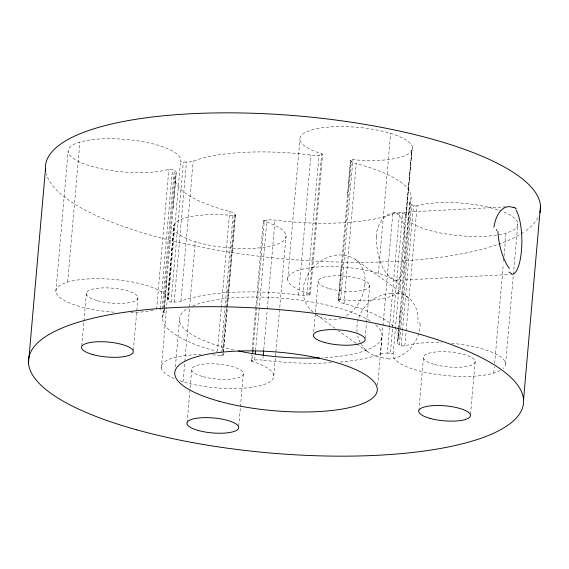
<?xml version="1.0" encoding="UTF-8"?>
<svg xmlns="http://www.w3.org/2000/svg" width="569" height="569" viewBox="0 0 569 569"><rect width="100%" height="100%" fill="white"/><g stroke="black" fill="none" stroke-linecap="round" stroke-linejoin="round"><path stroke-width="0.43" stroke-dasharray="2.85 2.13" d="M419.659 322.587L419.573 323.704M364.935 284.251C365.817 275.225 363.171 265.083 355.518 259.556M173.63 228.141L167.841 299.173L174.121 224.727L166.632 306.506M376.429 236.747C376.031 250.986 380.746 275.46 396.422 280.41L509.525 274.478M173.239 207.351L176.184 173.004A11.295 3.265 5 0 0 174.306 170.487L172.492 169.583A2.262 0.654 5 0 0 168.865 169.263A56.466 16.316 5 0 1 77.583 161.013A56.466 16.316 5 0 1 109.639 138.687A56.466 16.316 5 0 1 180.558 161.119A2.262 0.654 5 0 0 183.353 162.023L186.433 162.044A11.295 3.265 5 0 0 193.197 161.162A118.572 34.268 5 0 1 310.887 155.017A11.295 3.265 5 0 0 319.01 155.117L321.62 154.804A2.262 0.654 5 0 0 321.72 153.751A56.466 16.316 5 0 1 324.949 127.442A56.466 16.316 5 0 1 410.477 143.63A56.466 16.316 5 0 1 352.908 159.654A2.262 0.654 5 0 0 350.596 160.28L338.349 300.29L339.124 301.243A11.295 3.265 5 0 0 344.01 303.604A118.572 34.268 5 0 1 393.222 326.065M161.383 368.143L166.553 307.388M235.374 215.174L223.361 352.545M338.335 299.984L341.35 265.083M398.734 328.057L397.525 342.147A11.295 3.265 5 0 0 399.41 344.665L401.223 345.568A2.262 0.654 5 0 0 404.851 345.888A56.466 16.316 5 0 1 441.636 342.645M398.812 327.175L400.469 307.801M55.876 291.392L68.124 151.39M67.661 282.082L79.909 142.079M81.78 345.746L83.863 321.912M83.942 321.03L86.41 292.779M133.345 350.298L137.983 297.331M156.61 309.266L168.865 169.263M160.316 308.704L172.492 169.583M162.208 308.732L174.306 170.487M162.578 317.858L174.825 177.855M164.242 309.486L163.936 313.007A118.572 34.268 5 0 0 216.597 351.322M164.32 308.604L176.184 173.004A118.572 34.268 5 0 0 229.698 211.547A11.295 3.265 5 0 1 234.584 213.908L235.36 214.869L227.273 307.324M338.349 300.29A2.262 0.654 5 0 1 340.66 299.657A56.466 16.316 5 0 0 398.229 283.632A56.466 16.316 5 0 0 312.701 267.444A56.466 16.316 5 0 0 309.465 293.753A2.262 0.654 5 0 1 309.372 294.806L306.762 295.119A11.295 3.265 5 0 1 298.64 295.019A118.572 34.268 5 0 0 180.949 301.165A11.295 3.265 5 0 1 174.185 302.047L171.105 302.025A2.262 0.654 5 0 1 168.31 301.129L180.558 161.119M171.105 302.025L183.353 162.023M174.185 302.047L186.433 162.044M180.949 301.165L193.197 161.162M175.387 366.941L179.477 320.155M183.069 381.771L184.769 362.396M184.84 361.514L195.323 241.768M187.094 422.539L191.81 368.691M217.45 351.55L221.227 308.405M221.305 307.523L229.698 211.547M212.642 354.878A56.466 16.316 5 0 1 220.8 355.497L220.957 353.733M221.028 352.858L233.048 215.495A2.262 0.654 5 0 0 235.36 214.869M222.65 350.39L226.341 308.121M226.419 307.246L234.584 213.908M220.8 355.497A2.262 0.654 5 0 0 223.112 354.871L223.268 353.107M223.347 352.225L227.195 308.199M238.745 426.209L240.367 407.667M240.445 406.785L243.376 373.243M251.121 360.796L251.669 354.658M252.053 350.269L255.673 309.074M255.751 308.199L263.369 220.793M179.939 380.753A56.466 16.316 5 0 0 260.73 385.54A56.466 16.316 5 0 0 251.996 361.4L252.551 355.07M252.999 349.956L264.336 220.352L266.946 220.032A11.295 3.265 5 0 1 275.076 220.132A118.572 34.268 5 0 0 392.766 213.987A11.295 3.265 5 0 1 399.523 213.105L402.61 213.126A2.262 0.654 5 0 1 405.405 214.029A56.466 16.316 5 0 0 479.61 236.434A56.466 16.316 5 0 0 504.219 212.209M251.996 361.4A2.262 0.654 5 0 1 252.088 360.355L254.699 360.035L255.161 354.75M255.545 350.348L266.946 220.032M254.699 360.035A11.295 3.265 5 0 1 262.828 360.134L263.134 356.614M263.753 349.572L267.217 309.949M267.295 309.067L275.076 220.132M273.796 375.867L275.794 352.972M275.873 352.09L286.043 235.858M287.672 279.294L299.92 139.291M298.64 295.019L310.887 155.017M306.762 295.119L319.01 155.117M309.372 294.806L321.72 153.751M310.34 294.358L322.587 154.355M313.725 331.876L318.206 280.681M339.124 301.243L351.372 161.24L350.596 160.28M340.66 299.657L352.908 159.654M344.01 303.604L356.258 163.602A11.295 3.265 5 0 1 351.372 161.24M365.142 338.192L366.45 323.185M366.528 322.303L369.772 285.233M378.392 273.383L390.64 133.381M377.645 385.156L381.82 337.488M340.17 362.062A118.572 34.268 5 0 0 380.519 353.989L382.901 326.698M382.98 325.817L392.766 213.987M380.519 353.989A11.295 3.265 5 0 1 387.276 353.114L389.509 327.573M389.587 326.698L399.523 213.105M500.236 370.533A56.466 16.316 5 0 1 435.456 374.238A56.466 16.316 5 0 1 393.158 354.032A2.262 0.654 5 0 0 390.362 353.136L392.518 328.477M392.596 327.595L402.61 213.126M393.158 354.032L405.405 214.029M398.606 329.821L397.525 342.147A118.572 34.268 5 0 0 396.18 329.508M398.684 328.939L409.772 202.144A118.572 34.268 5 0 0 356.258 163.602M398.883 337.303L399.658 328.498M399.737 327.616L411.138 197.294M399.41 344.665L400.64 330.575M400.718 329.693L411.657 204.662A11.295 3.265 5 0 1 409.772 202.144L406.593 237.799M401.223 345.568L413.471 205.565L411.657 204.662M404.851 345.888L406.081 331.798M406.159 330.916L417.098 205.886A56.466 16.316 5 0 1 500.692 210.843M418.891 410.434L423.599 356.585M470.535 414.104L475.172 361.137M493.807 373.079L494.34 366.913M494.653 363.392L503.124 266.534M503.586 261.249L506.054 233.07M505.585 363.762L517.833 223.759M164.405 307.793L163.936 313.007A11.295 3.265 5 0 0 162.051 310.489L160.238 309.586A2.262 0.654 5 0 0 159.775 309.408M164.477 306.919L167.115 277.359M223.126 355.177L223.283 353.42M347.474 195.082L350.582 159.981M400.078 287.011L411.835 150.422L405.875 215.978L412.326 147.008M364.928 284.344C363.719 297.324 356.642 310.304 344.899 316.542M376.436 236.654C375.661 218.012 399.673 199.47 403.94 226.832C405.718 237.195 405.128 247.785 404.253 258.212C402.667 265.424 404.146 276.683 396.422 280.41M341.457 318.064C332.965 321.3 322.964 319.792 315.695 314.373M388.719 358.157L383.371 358.264M391.18 293.796L396.636 293.746M393.485 212.763L505.699 206.888M387.276 353.114L390.362 353.136M356.016 343.363L338.249 330.61M356.727 343.868L368.043 351.976M408.357 297.644L355.255 259.364C325.006 240.531 283.931 286.363 313.135 312.281M316.634 315.027L335.369 328.533M223.112 354.871L222.337 353.911A11.295 3.265 5 0 0 222.066 353.626M331.293 362.709A118.572 34.268 5 0 1 262.828 360.134M233.048 215.495A56.466 16.316 5 0 0 175.48 231.519A56.466 16.316 5 0 0 261.007 247.707A56.466 16.316 5 0 0 264.244 221.398A2.262 0.654 5 0 1 264.336 220.352M174.278 378.591A56.466 16.316 5 0 1 200.644 354.608M451.473 343.292A56.466 16.316 5 0 1 503.181 368.541M417.098 205.886A2.262 0.654 5 0 1 413.471 205.565M153.289 310.141A56.466 16.316 5 0 1 130.216 312.63M114.099 312.196A56.466 16.316 5 0 1 55.869 291.228A56.466 16.316 5 0 1 113.658 279.429A56.466 16.316 5 0 1 168.31 301.129M375.682 324.927A101.631 29.375 5 0 1 322.651 357.773M233.639 349.899A101.631 29.375 5 0 1 188.673 307.914M192.628 305.98A101.631 29.375 5 0 1 283.063 298.298A101.631 29.375 5 0 1 371.045 321.478M537.975 217.578A248.44 71.808 5 0 1 524.796 231.441M523.395 232.394A248.44 71.808 5 0 1 256.655 255.943A248.44 71.808 5 0 1 46.203 173.559M383.456 357.794A33.784 30.754 -43.4 0 1 361.393 344.615M360.227 342.588A33.784 30.754 -43.4 0 1 357.752 336.023M357.083 332.253A33.784 30.754 -43.4 0 1 391.195 293.49M420.185 323.661A33.784 30.143 -68.4 0 1 388.698 359.075M396.757 293.22A33.813 26.928 -61.6 0 1 417.838 322.765M97.591 300.738A25.975 7.504 5 0 0 137.947 298.291A25.975 7.504 5 0 0 100.862 287.992A25.975 7.504 5 0 0 97.591 300.738M202.991 376.65A25.975 7.504 5 0 0 243.347 374.203A25.975 7.504 5 0 0 206.263 363.897A25.975 7.504 5 0 0 202.991 376.65M434.787 364.551A25.975 7.504 5 0 0 475.143 362.097A25.975 7.504 5 0 0 438.059 351.798A25.975 7.504 5 0 0 434.787 364.551M329.387 288.639A25.975 7.504 5 0 0 369.743 286.186A25.975 7.504 5 0 0 332.659 275.887A25.975 7.504 5 0 0 329.387 288.639"/><path stroke-width="0.85" d="M28.5 363.072L45.463 169.221M252.707 353.306L252.935 350.668M255.239 353.868L255.467 351.229M263.212 355.732L263.675 350.454M523.537 399.779L540.5 205.928M496.616 230.466L496.723 229.357M513.615 207.073L515.521 208.119M511.503 273.696L509.07 272.11M515.592 208.169L516.168 208.624M319.337 357.922A101.631 29.375 5 0 1 238.511 350.988M45.669 171.07A248.44 71.808 5 0 1 296.328 115.792A248.44 71.808 5 0 1 539.889 212.621M515.983 210.011A33.784 10.014 89.6 0 1 521.595 248.873A33.784 10.014 89.6 0 1 511.495 274.23M509.383 268.483A33.784 12.689 79.1 0 1 497.868 231.306M493.92 227.273A33.813 17.966 84.1 0 1 513.572 207.735M219.115 401.252A101.631 29.375 5 0 0 377.027 391.671A101.631 29.375 5 0 0 231.917 351.358A101.631 29.375 5 0 0 219.115 401.252M92.882 354.587A25.975 7.504 5 0 0 133.238 352.14A25.975 7.504 5 0 0 96.154 341.834A25.975 7.504 5 0 0 92.882 354.587M198.282 430.498A25.975 7.504 5 0 0 238.639 428.052A25.975 7.504 5 0 0 201.554 417.746A25.975 7.504 5 0 0 198.282 430.498M430.072 418.393A25.975 7.504 5 0 0 470.428 415.946A25.975 7.504 5 0 0 433.343 405.647A25.975 7.504 5 0 0 430.072 418.393M324.679 342.481A25.975 7.504 5 0 0 365.035 340.034A25.975 7.504 5 0 0 327.95 329.736A25.975 7.504 5 0 0 324.679 342.481M136.916 429.887A248.44 71.808 5 0 0 522.932 406.465A248.44 71.808 5 0 0 168.211 307.921A248.44 71.808 5 0 0 136.916 429.887"/></g></svg>
